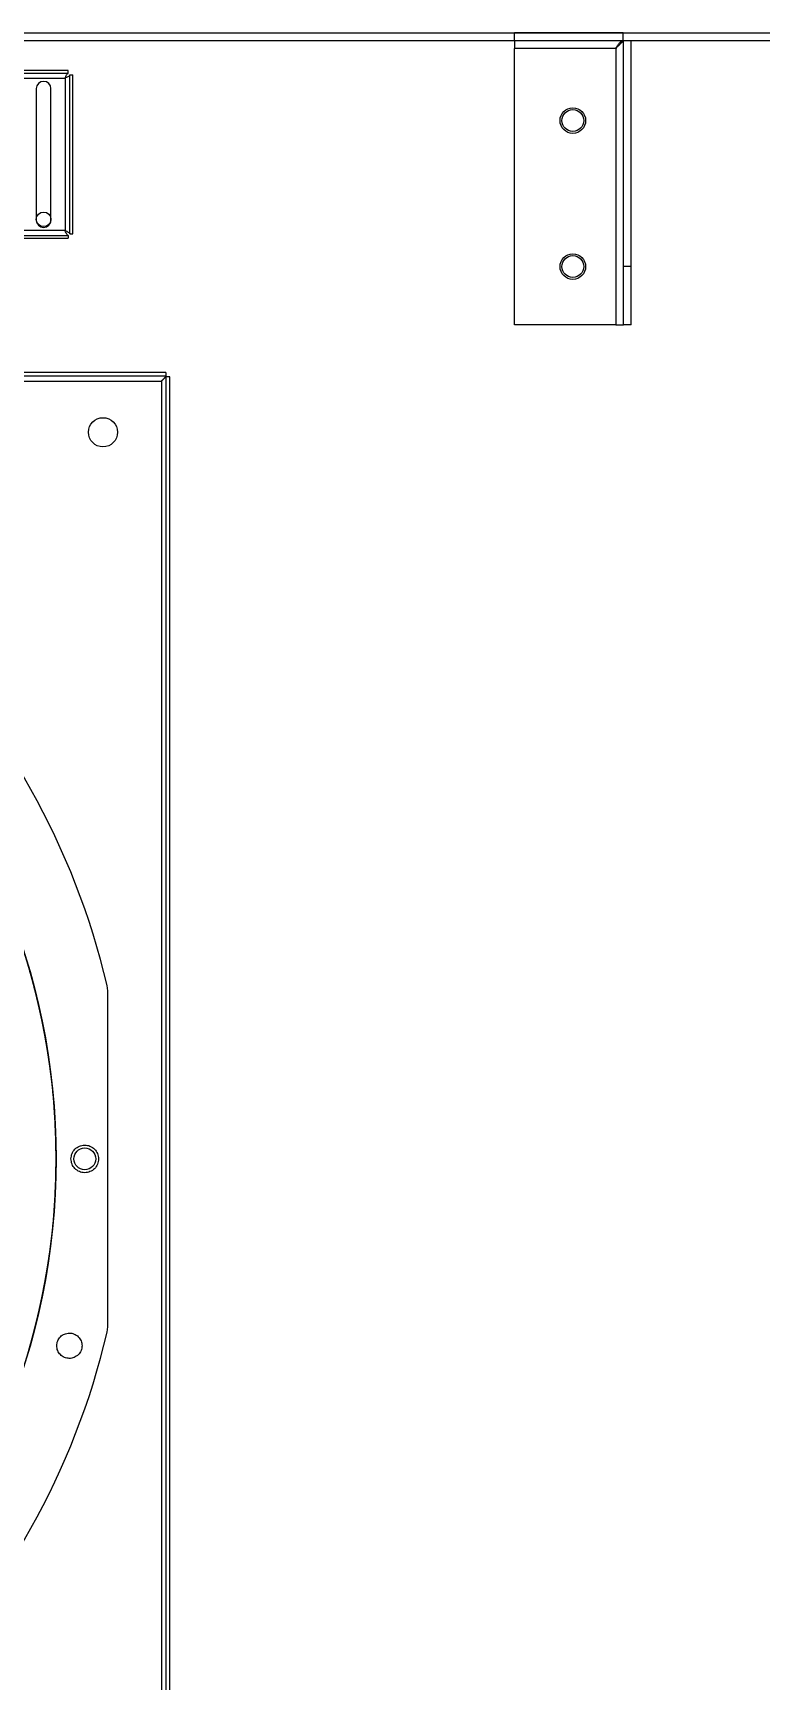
# Model space of a CAD drawing. Header units: inches. Extents: x 908 to 1218, y 494 to 690.
# Drawn here: x 991.42 to 1003.88, y 553.66 to 581.88 of the extents above; entities that cross this region are included whole.
import ezdxf

# ---------------------------------------------------------------- set-up
doc = ezdxf.new("R2010")
doc.units = ezdxf.units.IN
doc.header["$MEASUREMENT"] = 0

msp = doc.modelspace()

# ---------------------------------------------------------------- linework, layer by layer
at = {"linetype": 'Continuous', "lineweight": 25}
for p, q in [((960.5984, 581.8793), (1079.5984, 581.8793)), ((999.6609, 581.7493), (999.6609, 581.8793)), ((1001.5239, 581.8793), (999.6609, 581.8793)), ((1001.5239, 581.7493), (1001.5239, 581.8793)), ((1079.5984, 581.7463), (960.5984, 581.7463)), ((999.6609, 581.7493), (999.6609, 581.6153)), ((1001.3969, 581.6153), (999.6609, 581.6153)), ((999.6609, 576.8793), (999.6609, 581.6153)), ((1001.3969, 581.6153), (1001.3969, 576.8793)), ((1001.5309, 577.8793), (1001.5309, 581.7422)), ((1001.6609, 577.8793), (1001.6609, 581.7422)), ((992.0206, 581.238), (968.1763, 581.238)), ((992.0206, 581.188), (968.1763, 581.188)), ((968.2314, 581.105), (991.9654, 581.105)), ((991.9654, 581.105), (991.9654, 578.496)), ((992.0206, 581.188), (992.0206, 581.238)), ((992.0484, 581.1601), (992.0984, 581.1601)), ((992.0484, 578.4408), (992.0484, 581.1601)), ((992.0984, 578.4408), (992.0984, 581.1601)), ((991.4734, 580.9255), (991.4734, 578.6755)), ((991.7234, 578.6755), (991.7234, 580.9255)), ((991.9654, 578.496), (968.2314, 578.496)), ((968.1763, 578.413), (992.0206, 578.413)), ((968.1763, 578.363), (992.0206, 578.363)), ((992.0206, 578.413), (992.0206, 578.363)), ((992.0484, 578.4408), (992.0984, 578.4408)), ((1001.6609, 577.8793), (1001.5309, 577.8793)), ((1001.5309, 576.8793), (1001.5309, 577.8793)), ((1001.6609, 576.8793), (1001.6609, 577.8793)), ((1001.3969, 576.8793), (999.6609, 576.8793)), ((1001.3969, 576.8793), (1001.5309, 576.8793)), ((1001.6609, 576.8793), (1001.5309, 576.8793)), ((993.6911, 576.0632), (966.6853, 576.0632)), ((993.6911, 576.0002), (966.6853, 576.0002)), ((993.6911, 576.0632), (993.6911, 576.0002)), ((993.7612, 575.9931), (993.6982, 575.9931)), ((993.6982, 548.5912), (993.6982, 575.9931)), ((993.7612, 548.5912), (993.7612, 575.9931)), ((966.7612, 575.9172), (993.6152, 575.9172)), ((993.6152, 575.9172), (993.6152, 548.6672)), ((992.6969, 565.4786), (992.6864, 565.569)), ((992.697, 562.601), (992.6969, 565.4786)), ((992.6969, 559.7234), (992.697, 562.601)), ((992.6864, 559.6331), (992.6969, 559.7234))]:
    msp.add_line(p, q, dxfattribs=at)
for centre, radius in [((1000.6609, 580.3793), 0.2187), ((1000.6609, 580.3793), 0.1875), ((991.5984, 578.6882), 0.125), ((1000.6609, 577.8793), 0.2187), ((1000.6609, 577.8793), 0.1875), ((992.6152, 575.0422), 0.25), ((980.0984, 562.601), 11.7126), ((992.3032, 562.601), 0.1875)]:
    msp.add_circle(centre, radius, dxfattribs=at)
for centre, radius, start, end in [((991.5984, 580.9255), 0.125, 0, 180), ((991.5984, 578.6755), 0.125, 180, 0), ((980.0984, 562.601), 12.9331, 13.26667, 76.73333), ((980.0984, 562.601), 11.7147, 339.09994, 20.90006), ((980.0984, 562.601), 12.9331, 283.26667, 346.73333)]:
    msp.add_arc(centre, radius, start, end, dxfattribs=at)
for points, knots in [([(1001.3969, 581.6153), (1001.4075, 581.6328), (1001.4287, 581.668), (1001.4604, 581.7123), (1001.4921, 581.7432), (1001.5133, 581.7473), (1001.5239, 581.7493)], [0, 0, 0, 0, 0.24999971, 0.50000315, 0.74999934, 1, 1, 1, 1]), ([(1001.5309, 581.7422), (1001.5299, 581.7412), (1001.5277, 581.7391), (1001.5117, 581.7259), (1001.4854, 581.7025), (1001.4467, 581.6639), (1001.4142, 581.6322), (1001.3969, 581.6153)], [0, 0, 0, 0, 0.1511534, 0.3020013, 0.4605091, 0.7119824, 1, 1, 1, 1]), ([(991.9654, 581.105), (991.9697, 581.1151), (991.9783, 581.1354), (991.9912, 581.1618), (992.004, 581.1805), (992.0139, 581.1874), (992.0194, 581.1879), (992.0206, 581.188)], [0, 0, 0, 0, 0.2332176, 0.4664862, 0.6997632, 0.9330417, 1, 1, 1, 1]), ([(992.0484, 581.1601), (992.0474, 581.1558), (992.0452, 581.1473), (992.0284, 581.1344), (992.004, 581.1215), (991.9813, 581.1117), (991.9683, 581.1062), (991.9654, 581.105)], [0, 0, 0, 0, 0.2332229, 0.4664916, 0.6997641, 0.9330449, 1, 1, 1, 1]), ([(992.0206, 578.413), (992.0163, 578.414), (992.0077, 578.4162), (991.9949, 578.433), (991.982, 578.4574), (991.9722, 578.4801), (991.9667, 578.4931), (991.9654, 578.496)], [0, 0, 0, 0, 0.2332229, 0.4664903, 0.6997614, 0.9330409, 1, 1, 1, 1]), ([(991.9654, 578.496), (991.9756, 578.4917), (991.9959, 578.4831), (992.0223, 578.4702), (992.041, 578.4574), (992.0479, 578.4475), (992.0483, 578.442), (992.0484, 578.4408)], [0, 0, 0, 0, 0.233225, 0.4664945, 0.6997631, 0.9330447, 1, 1, 1, 1]), ([(993.6911, 576.0002), (993.6907, 575.9998), (993.6899, 575.9989), (993.6856, 575.9929), (993.6791, 575.9843), (993.6675, 575.9707), (993.6458, 575.9488), (993.6266, 575.9289), (993.6152, 575.9172)], [0, 0, 0, 0, 0.1202754, 0.2365964, 0.3512753, 0.4667359, 0.683958, 1, 1, 1, 1]), ([(993.6152, 575.9172), (993.6279, 575.9295), (993.6487, 575.9496), (993.673, 575.9735), (993.6889, 575.9862), (993.6971, 575.9919), (993.6979, 575.9928), (993.6982, 575.9931)], [0, 0, 0, 0, 0.3427326, 0.5568104, 0.7264845, 0.8967102, 1, 1, 1, 1]), ([(968.3889, 562.601), (968.3937, 562.8565), (968.4034, 563.3674), (968.4814, 564.1305), (968.6055, 564.8871), (968.7799, 565.6338), (969.0024, 566.3676), (969.2725, 567.0853), (969.589, 567.7837), (969.9505, 568.46), (970.3554, 569.1111), (970.802, 569.7344), (971.2885, 570.3272), (971.8126, 570.8868), (972.3723, 571.411), (972.965, 571.8975), (973.5883, 572.3441), (974.2395, 572.749), (974.9158, 573.1105), (975.6142, 573.4269), (976.3319, 573.6971), (977.0656, 573.9196), (977.8124, 574.0938), (978.569, 574.2187), (979.3321, 574.2938), (980.0984, 574.3189), (980.8648, 574.2938), (981.6279, 574.2187), (982.3845, 574.0938), (983.1313, 573.9196), (983.865, 573.6971), (984.5827, 573.4269), (985.2811, 573.1105), (985.9574, 572.749), (986.6086, 572.3441), (987.2318, 571.8975), (987.8246, 571.411), (988.3842, 570.8868), (988.9084, 570.3272), (989.3949, 569.7344), (989.8415, 569.1111), (990.2464, 568.46), (990.6079, 567.7837), (990.9244, 567.0853), (991.1945, 566.3676), (991.417, 565.6338), (991.5913, 564.8871), (991.7155, 564.1305), (991.7935, 563.3674), (991.8031, 562.8565), (991.808, 562.601)], [0, 0, 0, 0, 0.0208333, 0.0416667, 0.0625, 0.0833333, 0.1041667, 0.125, 0.1458333, 0.1666667, 0.1875, 0.2083334, 0.2291667, 0.25, 0.2708334, 0.2916666, 0.3125, 0.3333333, 0.3541667, 0.375, 0.3958333, 0.4166666, 0.4375001, 0.4583333, 0.4791667, 0.5, 0.5208333, 0.5416667, 0.5625, 0.5833334, 0.6041667, 0.625, 0.6458334, 0.6666667, 0.6875, 0.7083334, 0.7291667, 0.75, 0.7708333, 0.7916667, 0.8125, 0.8333333, 0.8541667, 0.875, 0.8958333, 0.9166667, 0.9375, 0.9583333, 0.9791667, 1, 1, 1, 1]), ([(992.0669, 562.601), (992.0705, 562.6319), (992.0775, 562.6934), (992.1316, 562.7716), (992.2088, 562.8242), (992.3013, 562.8434), (992.3946, 562.8256), (992.4734, 562.7732), (992.5286, 562.6943), (992.5358, 562.6321), (992.5394, 562.601)], [0, 0, 0, 0, 0.1248118, 0.2487714, 0.3724205, 0.4972353, 0.6229443, 0.7486446, 0.8743275, 1, 1, 1, 1]), ([(991.808, 562.601), (991.8031, 562.3456), (991.7935, 561.8346), (991.7155, 561.0715), (991.5913, 560.315), (991.417, 559.5682), (991.1945, 558.8344), (990.9244, 558.1168), (990.6079, 557.4183), (990.2464, 556.7421), (989.8415, 556.0909), (989.3949, 555.4676), (988.9084, 554.8749), (988.3842, 554.3152), (987.8246, 553.7911), (987.2318, 553.3046), (986.6086, 552.858), (985.9574, 552.453), (985.2811, 552.0916), (984.5827, 551.7751), (983.865, 551.505), (983.1313, 551.2824), (982.3845, 551.1083), (981.6279, 550.9834), (980.8648, 550.9082), (980.0984, 550.8831), (979.3321, 550.9082), (978.569, 550.9834), (977.8124, 551.1083), (977.0656, 551.2824), (976.3319, 551.505), (975.6142, 551.7751), (974.9158, 552.0916), (974.2395, 552.453), (973.5883, 552.858), (972.965, 553.3046), (972.3723, 553.7911), (971.8126, 554.3152), (971.2885, 554.8749), (970.802, 555.4676), (970.3554, 556.0909), (969.9505, 556.7421), (969.589, 557.4183), (969.2725, 558.1168), (969.0024, 558.8344), (968.7799, 559.5682), (968.6055, 560.315), (968.4814, 561.0715), (968.4034, 561.8346), (968.3937, 562.3456), (968.3889, 562.601)], [0, 0, 0, 0, 0.0208333, 0.0416667, 0.0625, 0.0833333, 0.1041667, 0.125, 0.1458333, 0.1666667, 0.1875, 0.2083333, 0.2291667, 0.25, 0.2708333, 0.2916666, 0.3125, 0.3333333, 0.3541666, 0.375, 0.3958333, 0.4166666, 0.4375, 0.4583333, 0.4791667, 0.5, 0.5208333, 0.5416667, 0.5624999, 0.5833334, 0.6041667, 0.625, 0.6458333, 0.6666667, 0.6875, 0.7083334, 0.7291666, 0.75, 0.7708333, 0.7916666, 0.8125, 0.8333333, 0.8541667, 0.875, 0.8958333, 0.9166667, 0.9375, 0.9583333, 0.9791667, 1, 1, 1, 1]), ([(992.5394, 562.601), (992.5358, 562.5699), (992.5286, 562.5078), (992.4734, 562.4288), (992.3946, 562.3764), (992.3013, 562.3586), (992.2088, 562.3778), (992.1316, 562.4304), (992.0776, 562.5086), (992.0705, 562.5701), (992.0669, 562.601)], [0, 0, 0, 0, 0.1256863, 0.2513821, 0.3770963, 0.5028119, 0.6275054, 0.751093, 0.8750863, 1, 1, 1, 1]), ([(991.8229, 559.4015), (991.8261, 559.4297), (991.8326, 559.4863), (991.8823, 559.5581), (991.9532, 559.6062), (992.0379, 559.6236), (992.1233, 559.6073), (992.1955, 559.5593), (992.2461, 559.4869), (992.2527, 559.43), (992.256, 559.4015)], [0, 0, 0, 0, 0.1247761, 0.2492681, 0.3731868, 0.4974528, 0.6229639, 0.7486573, 0.8743365, 1, 1, 1, 1]), ([(992.256, 559.4015), (992.2527, 559.373), (992.2461, 559.316), (992.1955, 559.2437), (992.1233, 559.1956), (992.0377, 559.1792), (991.9527, 559.1969), (991.8819, 559.2453), (991.8325, 559.317), (991.8261, 559.3732), (991.8229, 559.4015)], [0, 0, 0, 0, 0.1256207, 0.2512443, 0.3768827, 0.5025359, 0.6279122, 0.7518756, 0.8754947, 1, 1, 1, 1])]:
    msp.add_open_spline(points, degree=3, knots=knots, dxfattribs=at)

doc.saveas('drawing.dxf')
